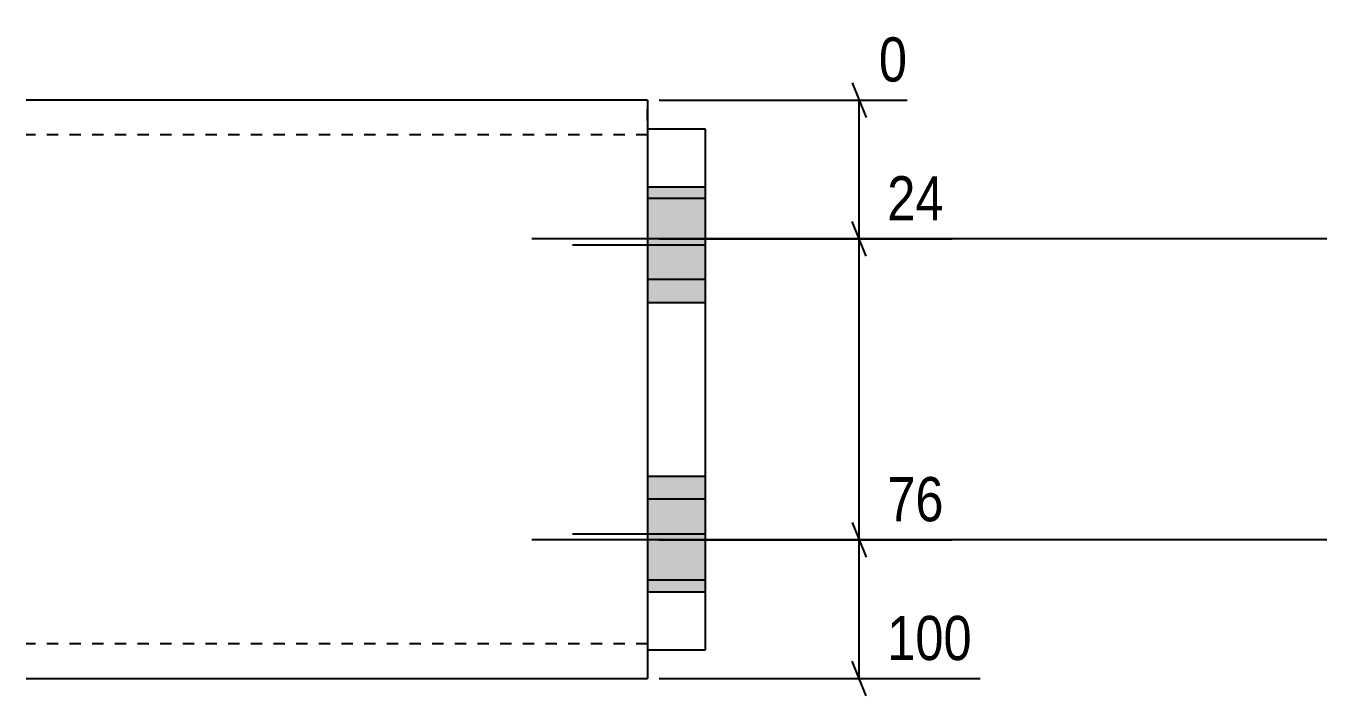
# Model space of a CAD drawing. Header units: millimetres. Extents: x 5 to 26756, y 2 to 502.
# Drawn here: x 8883 to 9108, y 4.8 to 120.6 of the extents above; entities that cross this region are included whole.
import ezdxf

# ---------------------------------------------------------------- set-up
doc = ezdxf.new("R2010")
doc.units = ezdxf.units.MM
doc.linetypes.add('DXK_LINE_DOT2', pattern=[3.9198, 1.9599, -1.9599])
doc.layers.add('MÅLSÆTNING', color=7, linetype='Continuous')
doc.layers.add('STÅL', color=7, linetype='Continuous')
doc.styles.add('Arial Narrow', font='ARIALN.TTF', dxfattribs={"height": 0.2})

msp = doc.modelspace()

# ---------------------------------------------------------------- hatches: boundary and pattern name
at = {"layer": 'STÅL', "linetype": 'Continuous'}
for points in [[(9000.5, 72.8), (9000.5, 92.8), (8990.5, 92.8), (8990.5, 72.8)], [(9000.5, 76.8), (9000.5, 90.8), (8990.5, 90.8), (8990.5, 76.8)], [(9000.5, 22.8), (9000.5, 42.8), (8990.5, 42.8), (8990.5, 22.8)], [(9000.5, 24.8), (9000.5, 38.8), (8990.5, 38.8), (8990.5, 24.8)]]:
    msp.add_hatch(color=96, dxfattribs=at).paths.add_polyline_path(points)

# ---------------------------------------------------------------- linework, layer by layer
at = {"layer": 'MÅLSÆTNING', "color": 7, "linetype": 'Continuous'}
for p, q in [((9025.9, 110.8), (9028.3, 104.8)), ((8992.5, 107.8), (9035.37, 107.8)), ((9027.1, 83.8), (9027.1, 107.8)), ((9028.3, 80.8), (9025.9, 86.8)), ((9028.3, 80.8), (9025.9, 86.8)), ((8992.5, 83.8), (9043.16, 83.8)), ((8992.5, 83.8), (9043.16, 83.8)), ((9027.1, 31.8), (9027.1, 83.8)), ((9025.9, 34.8), (9028.3, 28.8)), ((9025.9, 34.8), (9028.3, 28.8)), ((8992.5, 31.8), (9043.16, 31.8)), ((8992.5, 31.8), (9043.16, 31.8)), ((9027.1, 7.8), (9027.1, 31.8)), ((9028.3, 4.8), (9025.9, 10.8)), ((8992.5, 7.8), (9048.04, 7.8))]:
    msp.add_line(p, q, dxfattribs=at)
at = {"layer": 'STÅL', "color": 2, "linetype": 'Continuous'}
for p, q in [((8990.5, 107.8), (8883, 107.8)), ((8990.5, 107.8), (8990.5, 106.89)), ((8990.5, 106.89), (8990.5, 95.8)), ((9000.5, 102.8), (8990.5, 102.8)), ((9000.5, 12.8), (9000.5, 102.8)), ((8990.5, 95.8), (8990.5, 19.8)), ((8990.5, 19.8), (8990.5, 7.8)), ((8990.5, 12.8), (9000.5, 12.8)), ((8883, 7.8), (8990.5, 7.8))]:
    msp.add_line(p, q, dxfattribs=at)
at = {"layer": 'STÅL', "color": 7, "linetype": 'DXK_LINE_DOT2'}
for p, q in [((8990.5, 104.29), (8990.5, 107.8)), ((8990.5, 101.8), (8883, 101.8)), ((8990.5, 102.8), (8990.5, 12.8)), ((8990.5, 13.8), (8883, 13.8))]:
    msp.add_line(p, q, dxfattribs=at)
at = {"layer": 'STÅL', "color": 96, "linetype": 'Continuous'}
for p, q in [((8990.5, 92.8), (9000.5, 92.8)), ((9000.5, 90.8), (8990.5, 90.8)), ((9108, 83.8), (8970.5, 83.8)), ((8977.5, 82.8), (9000.5, 82.8)), ((9000.5, 76.8), (8990.5, 76.8)), ((8990.5, 72.8), (9000.5, 72.8)), ((8990.5, 42.8), (9000.5, 42.8)), ((9000.5, 38.8), (8990.5, 38.8)), ((9108, 31.8), (8970.5, 31.8)), ((8977.5, 32.8), (9000.5, 32.8)), ((9000.5, 24.8), (8990.5, 24.8)), ((8990.5, 22.8), (9000.5, 22.8))]:
    msp.add_line(p, q, dxfattribs=at)

# ---------------------------------------------------------------- wipeouts: each hides what was drawn before it
at = {"color": 0, "linetype": 'Continuous'}
for points in [[(9043.3, 85.4), (9043.3, 96.6), (9030.35, 96.6), (9030.35, 85.4)], [(9043.3, 33.4), (9043.3, 44.6), (9030.35, 44.6), (9030.35, 33.4)], [(9048.18, 9.4), (9048.18, 20.6), (9030.35, 20.6), (9030.35, 9.4)]]:
    msp.add_wipeout(points, dxfattribs=at).dxf.layer = 'MÅLSÆTNING'

# ---------------------------------------------------------------- next in the draw order: texts
at = {"layer": 'MÅLSÆTNING', "color": 3, "linetype": 'Continuous', "style": 'Arial Narrow'}
for s, p in [('24', (9031.95, 87)), ('76', (9031.95, 35)), ('100', (9031.95, 11))]:
    msp.add_text(s, height=7.635, dxfattribs=at).set_placement(p)

# ---------------------------------------------------------------- next in the draw order: wipeouts: each hides what was drawn before it
at = {"color": 0, "linetype": 'Continuous'}
msp.add_wipeout([(9036.97, 109.4), (9036.97, 120.6), (9028.9, 120.6), (9028.9, 109.4)], dxfattribs=at).dxf.layer = 'MÅLSÆTNING'

# ---------------------------------------------------------------- next in the draw order: texts
at = {"layer": 'MÅLSÆTNING', "color": 3, "linetype": 'Continuous', "style": 'Arial Narrow'}
msp.add_text('0', height=7.64, dxfattribs=at).set_placement((9030.5, 111))

doc.saveas('drawing.dxf')
